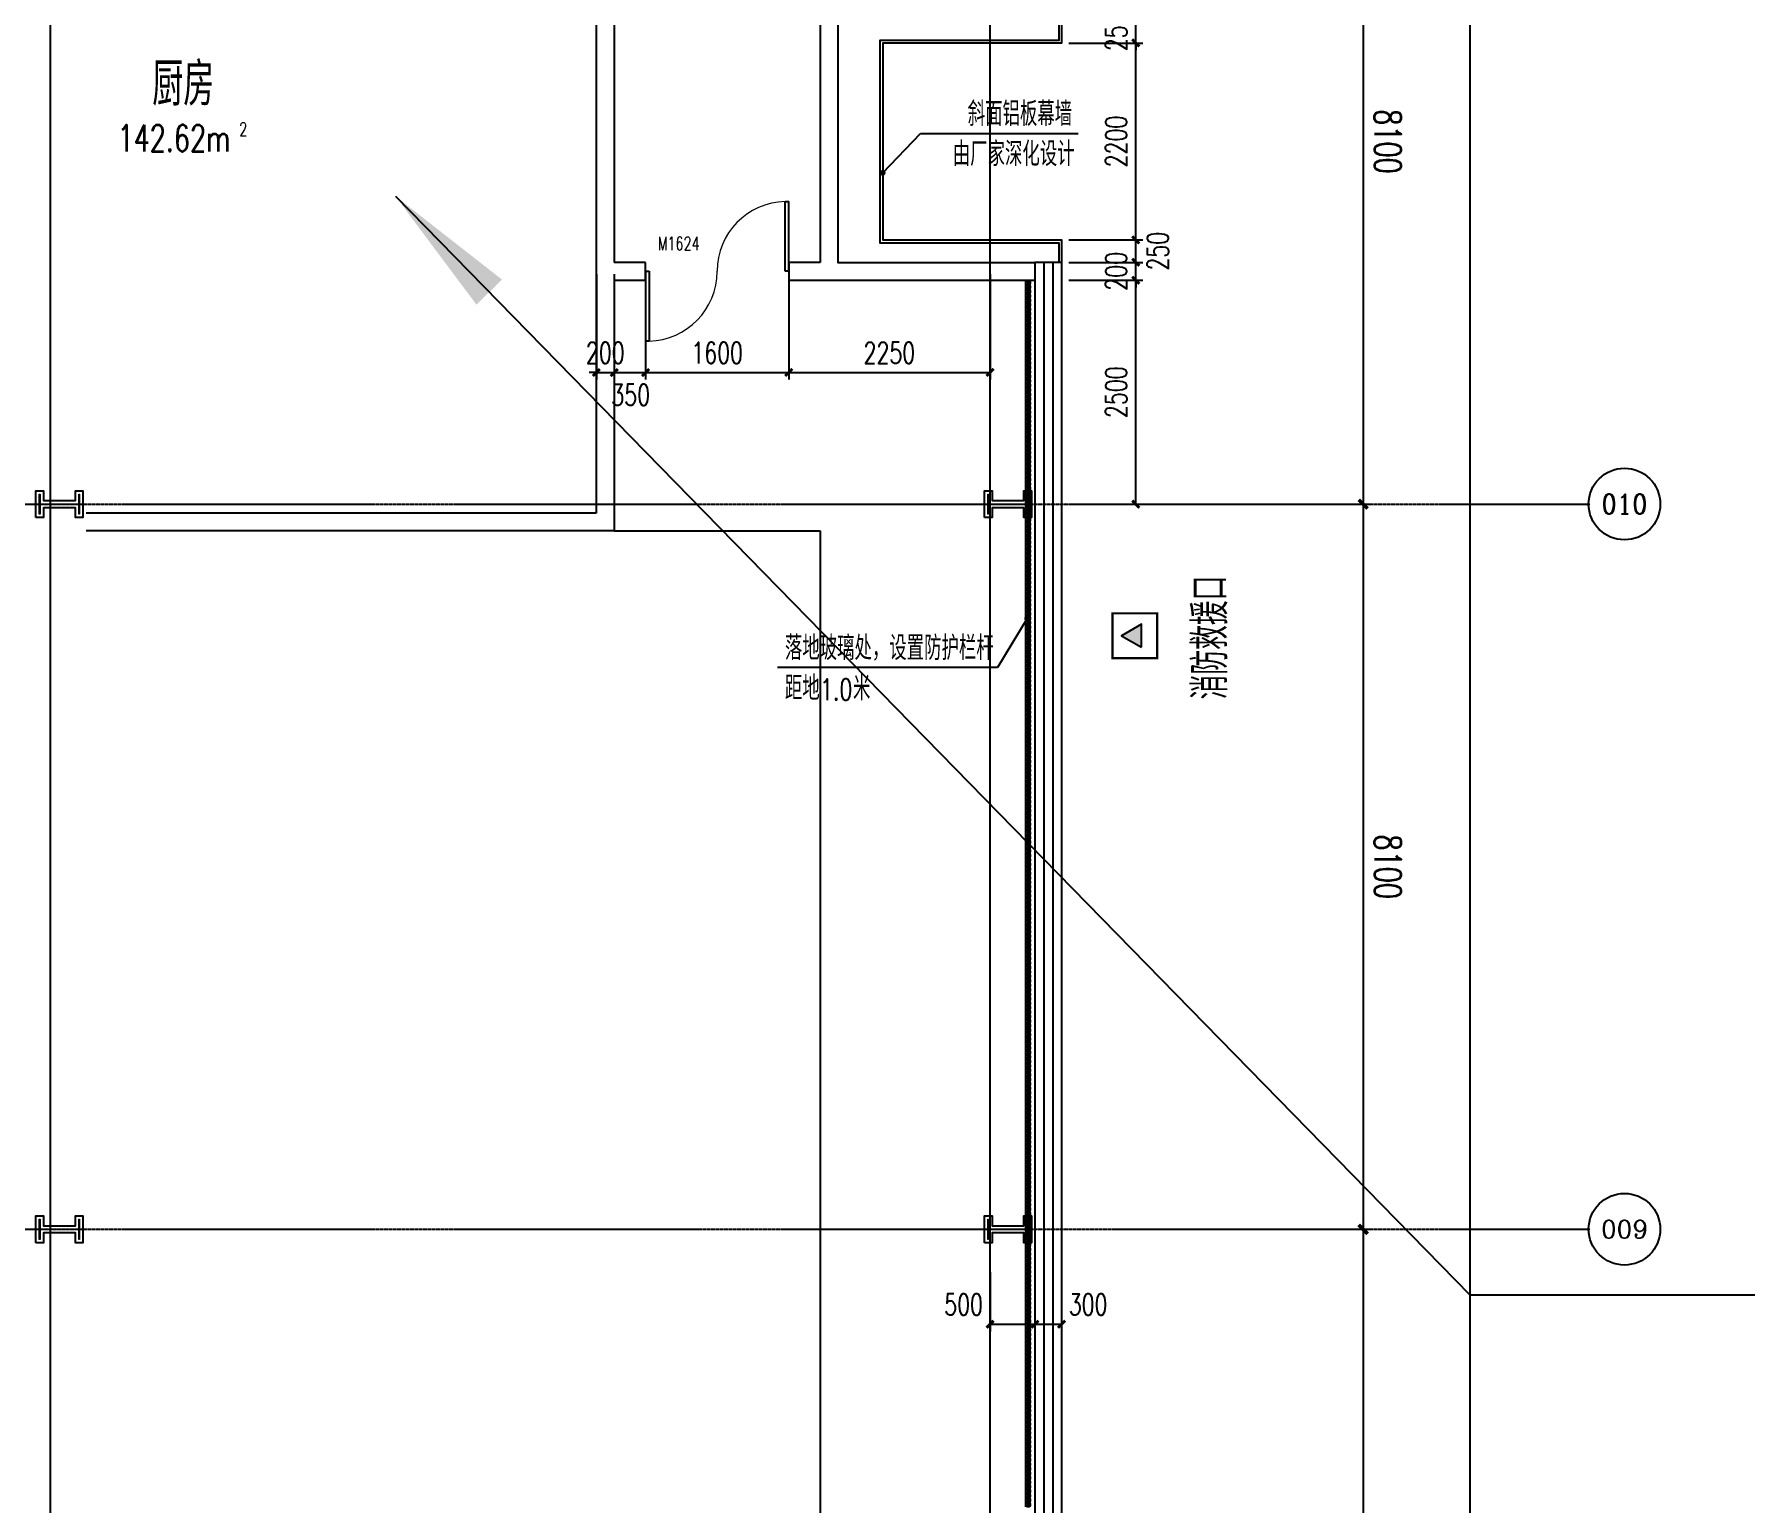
# Model space of a CAD drawing. Extents: x -954573 to 446329, y 489853 to 1226784.
# Drawn here: x -79535 to -60409, y 804455 to 820868 of the extents above; entities that cross this region are included whole.
import ezdxf
from ezdxf.enums import TextEntityAlignment as Align

# ---------------------------------------------------------------- set-up
doc = ezdxf.new("R2010")
doc.units = 0
doc.header["$LTSCALE"] = 10
doc.header["$MEASUREMENT"] = 0
doc.linetypes.add('10平面$0$DOTE', pattern=[2.42, 2, -0.2, 0.02, -0.2])
doc.linetypes.add('10平面$1$DASH', pattern=[0.35, 0.25, -0.1])
doc.layers.get('Defpoints').update_dxf_attribs({"color": 210})
for name, color, linetype in [('10平面$0$A-AXIS-D', 8, 'Continuous'), ('10平面$0$A-AXIS-DOTE', 8, '10平面$0$DOTE'), ('10平面$0$A-AXIS-DP', 8, 'Continuous'), ('10平面$0$A-AXIS-SYMB', 8, 'Continuous'), ('10平面$0$A-CURTAIN', 8, 'Continuous'), ('10平面$0$A-HATCH-2', 8, 'Continuous'), ('10平面$0$A-HRAIL', 8, 'Continuous'), ('10平面$0$A-TEXT', 8, 'Continuous'), ('10平面$0$A-WINDOW', 8, 'Continuous'), ('10平面$0$AS-COLN', 8, 'Continuous'), ('10平面$0$AS-WALL', 8, 'Continuous'), ('10平面$0$AS-结构边线层', 8, 'Continuous'), ('10平面$0$CURTWALL', 8, 'Continuous'), ('10平面$0$PUB_TEXT', 8, 'Continuous'), ('10平面$0$RP-N2-01$0$$0$A-WIND-J', 8, 'Continuous'), ('10平面$0$RP-N2-01$0$A-WIND-J', 8, 'Continuous'), ('10平面$0$建-房间', 8, 'Continuous'), ('10平面$0$建-门窗编号', 8, 'Continuous'), ('A-LIN-V', 9, 'Continuous'), ('建-引出', 3, 'Continuous')]:
    doc.layers.add(name, color=color, linetype=linetype)
doc.layers.add('10平面$0$S-col', color=2, linetype='Continuous', lineweight=0)
doc.styles.add('10平面$0$_TCH_AXIS', font='COMPLEX', dxfattribs={"bigfont": 'GBCBIG'})
doc.styles.add('10平面$0$_TCH_DIM', font='SIMPLEX', dxfattribs={"bigfont": 'GBCBIG'})
doc.styles.add('10平面$0$_TCH_DIM_T3', font='SIMPLEX', dxfattribs={"width": 0.705882, "bigfont": 'GBCBIG'})
doc.styles.add('10平面$0$A-AREA', font='SIMPLEX', dxfattribs={"bigfont": 'GBCBIG'})
doc.styles.add('10平面$0$A-DIM_T3', font='SIMPLEX', dxfattribs={"width": 0.705882, "bigfont": 'GBCBIG'})
doc.styles.add('10平面$0$A-WIN-LABEL', font='SIMPLEX', dxfattribs={"bigfont": 'GBCBIG'})
doc.dimstyles.new('10平面$0$_TCH_ARCH&&100', dxfattribs={"dimtxt": 297.5, "dimasz": 100, "dimexe": 100, "dimexo": 100, "dimgap": 126.25, "dimtad": 1, "dimdec": 0, "dimzin": 0, "dimdsep": 46, "dimtxsty": '10平面$0$_TCH_DIM_T3', "dimblk": '10平面$0$_ArchTick', "dimcen": 0.09, "dimclrt": 7, "dimazin": 2, "dimtfac": 1, "dimtdec": 0, "dimtix": 1, "dimtmove": 2, "dimatfit": 3, "dimfxl": 0, "dimtolj": 1, "dimtzin": 0, "dimarcsym": 0})
doc.dimstyles.new('10平面$0$_TCH_ARCH&&80', dxfattribs={"dimtxt": 238, "dimasz": 80, "dimexe": 80, "dimexo": 80, "dimgap": 101, "dimtad": 1, "dimdec": 0, "dimzin": 0, "dimdsep": 46, "dimtxsty": '10平面$0$_TCH_DIM_T3', "dimblk": '10平面$0$_ArchTick', "dimcen": 0.09, "dimclrt": 7, "dimazin": 2, "dimtfac": 1, "dimtdec": 0, "dimtix": 1, "dimtmove": 2, "dimatfit": 3, "dimfxl": 0, "dimtolj": 1, "dimtzin": 0, "dimarcsym": 0})
doc.dimstyles.new('10平面$0$A-DIM&&100', dxfattribs={"dimtxt": 297.5, "dimasz": 100, "dimexe": 100, "dimexo": 100, "dimgap": 126.25, "dimtad": 1, "dimdec": 0, "dimzin": 0, "dimdsep": 46, "dimtxsty": '10平面$0$A-DIM_T3', "dimblk": '10平面$0$_ArchTick', "dimcen": 0.09, "dimclrt": 7, "dimazin": 2, "dimtfac": 1, "dimtdec": 0, "dimtix": 1, "dimtmove": 2, "dimatfit": 3, "dimfxl": 0, "dimtolj": 1, "dimtzin": 0, "dimarcsym": 0})

# ---------------------------------------------------------------- blocks, each defined once
blk = doc.blocks.new('10平面$0$_ArchTick')
at = {"color": 0, "linetype": 'ByBlock', "const_width": 0.4}
blk.add_lwpolyline([(-0.5, -0.5), (0.5, 0.5)], dxfattribs=at)
blk = doc.blocks.new('*D3012')
at = {"layer": '10平面$0$A-AXIS-D', "color": 0, "lineweight": -2}
for p, q in [((155366, 18900), (156152, 18900)), ((156052, 18900), (156052, 10800)), ((155366, 10800), (156152, 10800))]:
    blk.add_line(p, q, dxfattribs=at)
at = {"layer": 'Defpoints', "color": 0}
for p in [(155266, 18900), (155266, 10800), (156052, 10800)]:
    blk.add_point(p, dxfattribs=at)
at = {"layer": '10平面$0$A-AXIS-D', "color": 0, "lineweight": -2, "xscale": 100, "yscale": 100, "zscale": 100}
for p, rotation in [((156052, 18900), 90), ((156052, 10800), 270)]:
    blk.add_blockref('10平面$0$_ArchTick', p, dxfattribs=dict(at, rotation=rotation))
at = {"layer": '10平面$0$A-AXIS-D', "color": 7, "insert": (156327, 14850), "char_height": 297.5, "attachment_point": 5, "rotation": 270, "style": '10平面$0$A-DIM_T3'}
blk.add_mtext('\\A1;8100', dxfattribs=at)
blk = doc.blocks.new('*D3013')
at = {"layer": '10平面$0$A-AXIS-D', "color": 0, "lineweight": -2}
for p, q in [((155366, 10800), (156152, 10800)), ((156052, 10800), (156052, 2700)), ((155366, 2700), (156152, 2700))]:
    blk.add_line(p, q, dxfattribs=at)
at = {"layer": 'Defpoints', "color": 0}
for p in [(155266, 10800), (155266, 2700), (156052, 2700)]:
    blk.add_point(p, dxfattribs=at)
at = {"layer": '10平面$0$A-AXIS-D', "color": 0, "lineweight": -2, "xscale": 100, "yscale": 100, "zscale": 100}
for p, rotation in [((156052, 10800), 90), ((156052, 2700), 270)]:
    blk.add_blockref('10平面$0$_ArchTick', p, dxfattribs=dict(at, rotation=rotation))
at = {"layer": '10平面$0$A-AXIS-D', "color": 7, "insert": (156327, 6750), "char_height": 297.5, "attachment_point": 5, "rotation": 270, "style": '10平面$0$A-DIM_T3'}
blk.add_mtext('\\A1;8100', dxfattribs=at)
blk = doc.blocks.new('*D3014')
at = {"layer": '10平面$0$A-AXIS-D', "color": 0, "lineweight": -2}
for p, q in [((155366, 2700), (156152, 2700)), ((156052, 2700), (156052, -5400)), ((155366, -5400), (156152, -5400))]:
    blk.add_line(p, q, dxfattribs=at)
at = {"layer": 'Defpoints', "color": 0}
for p in [(155266, 2700), (155266, -5400), (156052, -5400)]:
    blk.add_point(p, dxfattribs=at)
at = {"layer": '10平面$0$A-AXIS-D', "color": 0, "lineweight": -2, "xscale": 100, "yscale": 100, "zscale": 100}
for p, rotation in [((156052, 2700), 90), ((156052, -5400), 270)]:
    blk.add_blockref('10平面$0$_ArchTick', p, dxfattribs=dict(at, rotation=rotation))
at = {"layer": '10平面$0$A-AXIS-D', "color": 7, "insert": (156327, -1350), "char_height": 297.5, "attachment_point": 5, "rotation": 270, "style": '10平面$0$A-DIM_T3'}
blk.add_mtext('\\A1;8100', dxfattribs=at)
blk = doc.blocks.new('*D3047')
at = {"layer": '10平面$0$A-AXIS-D', "color": 0, "lineweight": -2}
for p, q in [((155366, 27700), (157342, 27700)), ((157242, 27700), (157242, -63700)), ((155366, -63700), (157342, -63700))]:
    blk.add_line(p, q, dxfattribs=at)
at = {"layer": 'Defpoints', "color": 0}
for p in [(155266, 27700), (155266, -63700), (157242, -63700)]:
    blk.add_point(p, dxfattribs=at)
at = {"layer": '10平面$0$A-AXIS-D', "color": 0, "lineweight": -2, "xscale": 100, "yscale": 100, "zscale": 100}
for p, rotation in [((157242, 27700), 90), ((157242, -63700), 270)]:
    blk.add_blockref('10平面$0$_ArchTick', p, dxfattribs=dict(at, rotation=rotation))
at = {"layer": '10平面$0$A-AXIS-D', "color": 7, "insert": (157517, -18000), "char_height": 297.5, "attachment_point": 5, "rotation": 270, "style": '10平面$0$_TCH_DIM_T3'}
blk.add_mtext('\\A1;91400', dxfattribs=at)
blk = doc.blocks.new('10平面$0$43243')
at = {"layer": '10平面$0$AS-结构边线层'}
blk.add_lwpolyline([(-83954, 741420), (-83954, 832020), (-83354, 832020), (-83354, 831920), (-82854, 831920), (-82854, 831720), (-80554, 831720), (-80554, 831920), (-80254, 831920), (-80254, 832220), (-68354, 832220), (-68354, 821020), (-70554, 821020), (-70554, 818320), (-68354, 818320), (-68354, 782920)], dxfattribs=at)
blk = doc.blocks.new('10平面$0$RP-N2-01$0$$0$xfjy')
at = {"layer": '10平面$0$RP-N2-01$0$$0$A-WIND-J'}
h = blk.add_hatch(color=256, dxfattribs=at)
h.dxf.hatch_style = 1
h.paths.add_polyline_path([(1141876, -26214), (1142135, -26214), (1142005, -25989)])
at = {"layer": '10平面$0$RP-N2-01$0$$0$A-WIND-J', "const_width": 25}
blk.add_lwpolyline([(1141755, -25889), (1141755, -26389), (1142255, -26389), (1142255, -25889)], close=True, dxfattribs=at)
at = {"layer": '10平面$0$RP-N2-01$0$$0$A-WIND-J'}
for points in [[(1141755, -26389), (1142255, -26389), (1142255, -25889), (1141755, -25889)], [(1141876, -26214), (1142135, -26214), (1142005, -25989)]]:
    blk.add_lwpolyline(points, close=True, dxfattribs=at)
blk = doc.blocks.new('10平面$0$RP-N2-01$0$xfjy')
at = {"layer": '10平面$0$RP-N2-01$0$$0$A-WIND-J'}
blk.add_blockref('10平面$0$RP-N2-01$0$$0$xfjy', (0, 0), dxfattribs=at)
blk = doc.blocks.new('10平面$0$1232')
at = {"layer": '10平面$0$RP-N2-01$0$A-WIND-J', "rotation": 90}
blk.add_blockref('10平面$0$RP-N2-01$0$xfjy', (-93375, -327855, 0), dxfattribs=at)
at = {"layer": '10平面$0$A-TEXT', "style": '10平面$0$_TCH_DIM'}
blk.add_text('消防救援口', height=384.1, rotation=90, dxfattribs=at).set_placement((-66203, 813439, 0))
blk = doc.blocks.new('*D3773')
at = {"layer": '10平面$0$A-AXIS-DP', "color": 0, "lineweight": -2}
for p, q in [((-68854, 807040), (-68854, 806380)), ((-68354, 807040), (-68354, 806380)), ((-68854, 806460), (-68354, 806460))]:
    blk.add_line(p, q, dxfattribs=at)
at = {"layer": 'Defpoints', "color": 0}
for p in [(-68854, 807120), (-68354, 807120), (-68354, 806460)]:
    blk.add_point(p, dxfattribs=at)
at = {"layer": '10平面$0$A-AXIS-DP', "color": 0, "lineweight": -2, "xscale": 80, "yscale": 80, "zscale": 80, "rotation": 180}
blk.add_blockref('10平面$0$_ArchTick', (-68854, 806460), dxfattribs=at)
at = {"layer": '10平面$0$A-AXIS-DP', "color": 0, "lineweight": -2, "xscale": 80, "yscale": 80, "zscale": 80}
blk.add_blockref('10平面$0$_ArchTick', (-68354, 806460), dxfattribs=at)
at = {"layer": '10平面$0$A-AXIS-DP', "color": 7, "insert": (-69150, 806680), "char_height": 238, "attachment_point": 5, "style": '10平面$0$_TCH_DIM_T3'}
blk.add_mtext('\\A1;500', dxfattribs=at)
blk = doc.blocks.new('*D3774')
at = {"layer": '10平面$0$A-AXIS-DP', "color": 0, "lineweight": -2}
for p, q in [((-68354, 807040), (-68354, 806380)), ((-68054, 807040), (-68054, 806380)), ((-68354, 806460), (-68054, 806460))]:
    blk.add_line(p, q, dxfattribs=at)
at = {"layer": 'Defpoints', "color": 0}
for p in [(-68354, 807120), (-68054, 807120), (-68054, 806460)]:
    blk.add_point(p, dxfattribs=at)
at = {"layer": '10平面$0$A-AXIS-DP', "color": 0, "lineweight": -2, "xscale": 80, "yscale": 80, "zscale": 80, "rotation": 180}
blk.add_blockref('10平面$0$_ArchTick', (-68354, 806460), dxfattribs=at)
at = {"layer": '10平面$0$A-AXIS-DP', "color": 0, "lineweight": -2, "xscale": 80, "yscale": 80, "zscale": 80}
blk.add_blockref('10平面$0$_ArchTick', (-68054, 806460), dxfattribs=at)
at = {"layer": '10平面$0$A-AXIS-DP', "color": 7, "insert": (-67758, 806680), "char_height": 238, "attachment_point": 5, "style": '10平面$0$_TCH_DIM_T3'}
blk.add_mtext('\\A1;300', dxfattribs=at)
blk = doc.blocks.new('*D3778')
at = {"layer": '10平面$0$A-AXIS-DP', "color": 0, "lineweight": -2}
for p, q in [((-73254, 818190), (-73254, 817010)), ((-73054, 818190), (-73054, 817010)), ((-73254, 817090), (-73334, 817090)), ((-73254, 817090), (-73054, 817090)), ((-73054, 817090), (-72974, 817090))]:
    blk.add_line(p, q, dxfattribs=at)
at = {"layer": 'Defpoints', "color": 0}
for p in [(-73254, 818270), (-73054, 818270), (-73054, 817090)]:
    blk.add_point(p, dxfattribs=at)
at = {"layer": '10平面$0$A-AXIS-DP', "color": 0, "lineweight": -2, "xscale": 80, "yscale": 80, "zscale": 80}
blk.add_blockref('10平面$0$_ArchTick', (-73254, 817090), dxfattribs=at)
at = {"layer": '10平面$0$A-AXIS-DP', "color": 0, "lineweight": -2, "xscale": 80, "yscale": 80, "zscale": 80, "rotation": 180}
blk.add_blockref('10平面$0$_ArchTick', (-73054, 817090), dxfattribs=at)
at = {"layer": '10平面$0$A-AXIS-DP', "color": 7, "insert": (-73154, 817310), "char_height": 238, "attachment_point": 5, "style": '10平面$0$_TCH_DIM_T3'}
blk.add_mtext('\\A1;200', dxfattribs=at)
blk = doc.blocks.new('*D3779')
at = {"layer": '10平面$0$A-AXIS-DP', "color": 0, "lineweight": -2}
for p, q in [((-73054, 818190), (-73054, 817010)), ((-72704, 818190), (-72704, 817010)), ((-73054, 817090), (-72704, 817090))]:
    blk.add_line(p, q, dxfattribs=at)
at = {"layer": 'Defpoints', "color": 0}
for p in [(-73054, 818270), (-72704, 818270), (-72704, 817090)]:
    blk.add_point(p, dxfattribs=at)
at = {"layer": '10平面$0$A-AXIS-DP', "color": 0, "lineweight": -2, "xscale": 80, "yscale": 80, "zscale": 80, "rotation": 180}
blk.add_blockref('10平面$0$_ArchTick', (-73054, 817090), dxfattribs=at)
at = {"layer": '10平面$0$A-AXIS-DP', "color": 0, "lineweight": -2, "xscale": 80, "yscale": 80, "zscale": 80}
blk.add_blockref('10平面$0$_ArchTick', (-72704, 817090), dxfattribs=at)
at = {"layer": '10平面$0$A-AXIS-DP', "color": 7, "insert": (-72870, 816840), "char_height": 238, "attachment_point": 5, "style": '10平面$0$_TCH_DIM_T3'}
blk.add_mtext('\\A1;350', dxfattribs=at)
blk = doc.blocks.new('*D3780')
at = {"layer": '10平面$0$A-AXIS-DP', "color": 0, "lineweight": -2}
for p, q in [((-72704, 818190), (-72704, 817010)), ((-71104, 818190), (-71104, 817010)), ((-72704, 817090), (-71104, 817090))]:
    blk.add_line(p, q, dxfattribs=at)
at = {"layer": 'Defpoints', "color": 0}
for p in [(-72704, 818270), (-71104, 818270), (-71104, 817090)]:
    blk.add_point(p, dxfattribs=at)
at = {"layer": '10平面$0$A-AXIS-DP', "color": 0, "lineweight": -2, "xscale": 80, "yscale": 80, "zscale": 80, "rotation": 180}
blk.add_blockref('10平面$0$_ArchTick', (-72704, 817090), dxfattribs=at)
at = {"layer": '10平面$0$A-AXIS-DP', "color": 0, "lineweight": -2, "xscale": 80, "yscale": 80, "zscale": 80}
blk.add_blockref('10平面$0$_ArchTick', (-71104, 817090), dxfattribs=at)
at = {"layer": '10平面$0$A-AXIS-DP', "color": 7, "insert": (-71904, 817310), "char_height": 238, "attachment_point": 5, "style": '10平面$0$_TCH_DIM_T3'}
blk.add_mtext('\\A1;1600', dxfattribs=at)
blk = doc.blocks.new('*D3781')
at = {"layer": '10平面$0$A-AXIS-DP', "color": 0, "lineweight": -2}
for p, q in [((-71104, 818190), (-71104, 817010)), ((-68854, 818190), (-68854, 817010)), ((-71104, 817090), (-68854, 817090))]:
    blk.add_line(p, q, dxfattribs=at)
at = {"layer": 'Defpoints', "color": 0}
for p in [(-71104, 818270), (-68854, 818270), (-68854, 817090)]:
    blk.add_point(p, dxfattribs=at)
at = {"layer": '10平面$0$A-AXIS-DP', "color": 0, "lineweight": -2, "xscale": 80, "yscale": 80, "zscale": 80, "rotation": 180}
blk.add_blockref('10平面$0$_ArchTick', (-71104, 817090), dxfattribs=at)
at = {"layer": '10平面$0$A-AXIS-DP', "color": 0, "lineweight": -2, "xscale": 80, "yscale": 80, "zscale": 80}
blk.add_blockref('10平面$0$_ArchTick', (-68854, 817090), dxfattribs=at)
at = {"layer": '10平面$0$A-AXIS-DP', "color": 7, "insert": (-69979, 817310), "char_height": 238, "attachment_point": 5, "style": '10平面$0$_TCH_DIM_T3'}
blk.add_mtext('\\A1;2250', dxfattribs=at)
blk = doc.blocks.new('*D3782')
at = {"layer": '10平面$0$A-AXIS-DP', "color": 0, "lineweight": -2}
for p, q in [((-67974, 818120), (-67146, 818120)), ((-67226, 815620), (-67226, 818120)), ((-67974, 815620), (-67146, 815620))]:
    blk.add_line(p, q, dxfattribs=at)
at = {"layer": 'Defpoints', "color": 0}
for p in [(-68054, 818120), (-67226, 818120), (-68054, 815620)]:
    blk.add_point(p, dxfattribs=at)
at = {"layer": '10平面$0$A-AXIS-DP', "color": 0, "lineweight": -2, "xscale": 80, "yscale": 80, "zscale": 80}
for p, rotation in [((-67226, 818120), 90), ((-67226, 815620), 270)]:
    blk.add_blockref('10平面$0$_ArchTick', p, dxfattribs=dict(at, rotation=rotation))
at = {"layer": '10平面$0$A-AXIS-DP', "color": 7, "insert": (-67446, 816870), "char_height": 238, "attachment_point": 5, "rotation": 90, "style": '10平面$0$_TCH_DIM_T3'}
blk.add_mtext('\\A1;2500', dxfattribs=at)
blk = doc.blocks.new('*D3783')
at = {"layer": '10平面$0$A-AXIS-DP', "color": 0, "lineweight": -2}
for p, q in [((-67974, 818320), (-67146, 818320)), ((-67226, 818320), (-67226, 818400)), ((-67226, 818120), (-67226, 818320)), ((-67974, 818120), (-67146, 818120)), ((-67226, 818120), (-67226, 818040))]:
    blk.add_line(p, q, dxfattribs=at)
at = {"layer": 'Defpoints', "color": 0}
for p in [(-68054, 818320), (-67226, 818320), (-68054, 818120)]:
    blk.add_point(p, dxfattribs=at)
at = {"layer": '10平面$0$A-AXIS-DP', "color": 0, "lineweight": -2, "xscale": 80, "yscale": 80, "zscale": 80}
for p, rotation in [((-67226, 818320), 270), ((-67226, 818120), 90)]:
    blk.add_blockref('10平面$0$_ArchTick', p, dxfattribs=dict(at, rotation=rotation))
at = {"layer": '10平面$0$A-AXIS-DP', "color": 7, "insert": (-67446, 818220), "char_height": 238, "attachment_point": 5, "rotation": 90, "style": '10平面$0$_TCH_DIM_T3'}
blk.add_mtext('\\A1;200', dxfattribs=at)
blk = doc.blocks.new('*D3784')
at = {"layer": '10平面$0$A-AXIS-DP', "color": 0, "lineweight": -2}
for p, q in [((-67974, 818570), (-67146, 818570)), ((-67226, 818320), (-67226, 818570)), ((-67974, 818320), (-67146, 818320))]:
    blk.add_line(p, q, dxfattribs=at)
at = {"layer": 'Defpoints', "color": 0}
for p in [(-68054, 818570), (-67226, 818570), (-68054, 818320)]:
    blk.add_point(p, dxfattribs=at)
at = {"layer": '10平面$0$A-AXIS-DP', "color": 0, "lineweight": -2, "xscale": 80, "yscale": 80, "zscale": 80}
for p, rotation in [((-67226, 818570), 90), ((-67226, 818320), 270)]:
    blk.add_blockref('10平面$0$_ArchTick', p, dxfattribs=dict(at, rotation=rotation))
at = {"layer": '10平面$0$A-AXIS-DP', "color": 7, "insert": (-66980, 818445), "char_height": 238, "attachment_point": 5, "rotation": 90, "style": '10平面$0$_TCH_DIM_T3'}
blk.add_mtext('\\A1;250', dxfattribs=at)
blk = doc.blocks.new('*D3785')
at = {"layer": '10平面$0$A-AXIS-DP', "color": 0, "lineweight": -2}
for p, q in [((-67974, 820770), (-67146, 820770)), ((-67226, 818570), (-67226, 820770)), ((-67974, 818570), (-67146, 818570))]:
    blk.add_line(p, q, dxfattribs=at)
at = {"layer": 'Defpoints', "color": 0}
for p in [(-68054, 820770), (-67226, 820770), (-68054, 818570)]:
    blk.add_point(p, dxfattribs=at)
at = {"layer": '10平面$0$A-AXIS-DP', "color": 0, "lineweight": -2, "xscale": 80, "yscale": 80, "zscale": 80}
for p, rotation in [((-67226, 820770), 90), ((-67226, 818570), 270)]:
    blk.add_blockref('10平面$0$_ArchTick', p, dxfattribs=dict(at, rotation=rotation))
at = {"layer": '10平面$0$A-AXIS-DP', "color": 7, "insert": (-67446, 819670), "char_height": 238, "attachment_point": 5, "rotation": 90, "style": '10平面$0$_TCH_DIM_T3'}
blk.add_mtext('\\A1;2200', dxfattribs=at)
blk = doc.blocks.new('*D3786')
at = {"layer": '10平面$0$A-AXIS-DP', "color": 0, "lineweight": -2}
for p, q in [((-67226, 821020), (-67226, 821100)), ((-67974, 821020), (-67146, 821020)), ((-67226, 820770), (-67226, 821020)), ((-67974, 820770), (-67146, 820770)), ((-67226, 820770), (-67226, 820690))]:
    blk.add_line(p, q, dxfattribs=at)
at = {"layer": 'Defpoints', "color": 0}
for p in [(-68054, 821020), (-67226, 821020), (-68054, 820770)]:
    blk.add_point(p, dxfattribs=at)
at = {"layer": '10平面$0$A-AXIS-DP', "color": 0, "lineweight": -2, "xscale": 80, "yscale": 80, "zscale": 80}
for p, rotation in [((-67226, 821020), 270), ((-67226, 820770), 90)]:
    blk.add_blockref('10平面$0$_ArchTick', p, dxfattribs=dict(at, rotation=rotation))
at = {"layer": '10平面$0$A-AXIS-DP', "color": 7, "insert": (-67446, 820895), "char_height": 238, "attachment_point": 5, "rotation": 90, "style": '10平面$0$_TCH_DIM_T3'}
blk.add_mtext('\\A1;250', dxfattribs=at)
blk = doc.blocks.new('10平面$0$$DorLib2D$00000015')
for p, q in [((0.475, 0), (0.475, 0.4875)), ((0.475, 0.4875), (0.5, 0.4875)), ((0.5, 0), (0.5, 0.4875)), ((-0.5, 0), (-0.5, -0.4875)), ((-0.5, 0), (-0.475, 0)), ((-0.475, 0), (-0.475, -0.4875)), ((0.5, 0), (0.475, 0)), ((-0.475, -0.4875), (-0.5, -0.4875))]:
    blk.add_line(p, q)
at = {"lineweight": 13}
for centre, start, end in [((0.4875, 0), 91.46928, 180), ((-0.4875, 0), 271.46928, 0)]:
    blk.add_arc(centre, 0.4875, start, end, dxfattribs=at)
blk = doc.blocks.new('10平面$0$99平面图例外参$0$$LinePat$圆环')
for points in [[(0, 150), (300, 150)], [(0, 0), (300, 0)], [(0, -150), (300, -150)]]:
    blk.add_lwpolyline(points)
at = {"color": 0}
blk.add_circle((150, 0), 150, dxfattribs=at)
blk = doc.blocks.new('10平面$0$_FZH')
at = {"layer": '10平面$0$A-HATCH-2'}
blk.add_lwpolyline([(-0.437, -0.25), (-0.437, 0.25), (-0.297, 0.25), (-0.297, 0.067), (0.298, 0.067), (0.298, 0.25), (0.438, 0.25), (0.438, -0.25), (0.298, -0.25), (0.298, -0.068), (-0.297, -0.068), (-0.297, -0.25)], close=True, dxfattribs=at)
at = {"layer": '10平面$0$S-col'}
blk.add_lwpolyline([(-0.375, -0.188), (-0.375, 0.187), (-0.36, 0.187), (-0.36, 0.005), (0.36, 0.005), (0.36, 0.187), (0.375, 0.187), (0.375, -0.188), (0.36, -0.188), (0.36, -0.005), (-0.36, -0.005), (-0.36, -0.188)], close=True, dxfattribs=at)
blk = doc.blocks.new('10平面$0$dote')
at = {"layer": '10平面$0$A-AXIS-D'}
for centre in [(158971.5, 10801.1), (158971.5, 2701.1)]:
    blk.add_circle(centre, 400, dxfattribs=at)
at = {"layer": '10平面$0$A-AXIS-DOTE'}
for p, q in [((141382.2, -69000), (141382.2, 36662.3)), ((151882.2, -69000), (151882.2, 36662.3)), ((134026.4, 10800), (158590, 10800)), ((134026.4, 2700), (158590, 2700))]:
    blk.add_line(p, q, dxfattribs=at)
at = {"layer": '10平面$0$PUB_TEXT', "style": '10平面$0$_TCH_AXIS'}
for s, height, p, p2 in [('010', 220.59, (158714.1, 10690.8), (159228.8, 10690.8)), ('009', 202.97, (158710.5, 2599.6), (159232.4, 2599.6))]:
    blk.add_text(s, height=height, dxfattribs=at).set_placement(p, p2, align=Align.FIT)
at = {"layer": '10平面$0$A-AXIS-D'}
for base, p1, p2, dimstyle, picture, middle in [((157241.9, -63700), (155265.8, 27700), (155265.8, -63700), '10平面$0$_TCH_ARCH&&100', '*D3047', (157516.9, -18000)), ((156052.2, 10800), (155265.8, 18900), (155265.8, 10800), '10平面$0$A-DIM&&100', '*D3012', (156327.2, 14850)), ((156052.2, 2700), (155265.8, 10800), (155265.8, 2700), '10平面$0$A-DIM&&100', '*D3013', (156327.2, 6750)), ((156052.2, -5400), (155265.8, 2700), (155265.8, -5400), '10平面$0$A-DIM&&100', '*D3014', (156327.2, -1350))]:
    dim = blk.add_linear_dim(base=base, p1=p1, p2=p2, angle=270, dimstyle=dimstyle, override={"dimgap": 0}, dxfattribs=at)
    dim.commit()
    dim.dimension.update_dxf_attribs({"geometry": picture, "text_midpoint": middle, "dimtype": 129, "text_rotation": 270})
blk = doc.blocks.new('10平面')
at = {"layer": '10平面$0$A-AXIS-SYMB'}
for p, q in [((-70054.2, 819320), (-69630, 819760)), ((-69630, 819760), (-67870, 819760)), ((-68439.4, 814342.5), (-68772.3, 813794)), ((-68772.3, 813794), (-71230.8, 813794))]:
    blk.add_line(p, q, dxfattribs=at)
at = {"layer": '10平面$0$A-AXIS-SYMB', "const_width": 32}
for points in [[(-70065.3, 819308.5, 1), (-70043.1, 819331.5, 1)], [(-68431, 814356.1, 1), (-68447.7, 814328.8, 1)]]:
    blk.add_lwpolyline(points, format="xyb", close=True, dxfattribs=at)
at = {"layer": '10平面$0$A-CURTAIN'}
for points in [[(-68084.2, 821020), (-68084.2, 820800), (-70084.2, 820800), (-70084.2, 818540), (-68084.2, 818540), (-68084.2, 818320)], [(-68054.2, 821020), (-68054.2, 820770), (-70054.2, 820770), (-70054.2, 818570), (-68054.2, 818570), (-68054.2, 818320)]]:
    blk.add_lwpolyline(points, dxfattribs=at)
at = {"layer": '10平面$0$AS-WALL'}
for p, q in [((-73054.2, 823820), (-73054.2, 818320)), ((-73254.2, 823620), (-73254.2, 818220)), ((-70754.2, 821220), (-70754.2, 818320)), ((-70554.2, 821020), (-70554.2, 818320)), ((-72704.2, 818320), (-73054.2, 818320)), ((-72704.2, 818120), (-72704.2, 818320)), ((-70754.2, 818320), (-71104.2, 818320)), ((-71104.2, 818320), (-71104.2, 818120)), ((-70554.2, 818320), (-68354.2, 818320)), ((-68354.2, 818320), (-68354.2, 818120)), ((-73254.2, 818220), (-73254.2, 815520)), ((-73054.2, 818120), (-73054.2, 815320)), ((-73054.2, 818120), (-72704.2, 818120)), ((-71104.2, 818120), (-70654.2, 818120)), ((-70654.2, 818120), (-68354.2, 818120)), ((-73254.2, 815520), (-78954.2, 815520)), ((-73054.2, 815320), (-78954.2, 815320))]:
    blk.add_line(p, q, dxfattribs=at)
at = {"layer": '10平面$0$AS-WALL', "linetype": '10平面$1$DASH', "ltscale": 2}
for p, q in [((-73054.2, 815320), (-70754.2, 815320)), ((-70754.2, 815320), (-70754.2, 793120))]:
    blk.add_line(p, q, dxfattribs=at)
at = {"layer": '10平面$0$CURTWALL'}
for p, q in [((-68354.2, 818320), (-68354.2, 783220)), ((-68054.2, 818320), (-68354.2, 818320)), ((-68254.2, 818320), (-68254.2, 783220)), ((-68154.2, 818320), (-68154.2, 783220)), ((-68054.2, 818320), (-68054.2, 783220))]:
    blk.add_line(p, q, dxfattribs=at)
blk.add_blockref('10平面$0$1232', (0, 0))
at = {"layer": '10平面$0$A-HRAIL', "xscale": 0.1666666667515915, "yscale": 0.1666666667515915, "zscale": 0.1666666667515915, "rotation": 89.99999999971723}
for p in [(-68429.2, 818070), (-68429.2, 818020), (-68429.2, 817970), (-68429.2, 817920), (-68429.2, 817870), (-68429.2, 817820), (-68429.2, 817770), (-68429.2, 817720), (-68429.2, 817670), (-68429.2, 817620), (-68429.2, 817570), (-68429.2, 817520), (-68429.2, 817470), (-68429.2, 817420), (-68429.2, 817370), (-68429.2, 817320), (-68429.2, 817270), (-68429.2, 817220), (-68429.2, 817170), (-68429.2, 817120), (-68429.2, 817070), (-68429.2, 817020), (-68429.2, 816970), (-68429.2, 816920), (-68429.2, 816870), (-68429.2, 816820), (-68429.2, 816770), (-68429.2, 816720), (-68429.2, 816670), (-68429.2, 816620), (-68429.2, 816570), (-68429.2, 816520), (-68429.2, 816470), (-68429.2, 816420), (-68429.2, 816370), (-68429.2, 816320), (-68429.2, 816270), (-68429.2, 816220), (-68429.2, 816170), (-68429.2, 816120), (-68429.2, 816070), (-68429.2, 816020), (-68429.2, 815970), (-68429.2, 815920), (-68429.2, 815870), (-68429.2, 815820), (-68429.2, 815770), (-68429.2, 815720), (-68429.2, 815670), (-68429.2, 815620), (-68429.2, 815570), (-68429.2, 815520), (-68429.2, 815470), (-68429.2, 815420), (-68429.2, 815370), (-68429.2, 815320), (-68429.2, 815270), (-68429.2, 815220), (-68429.2, 815170), (-68429.2, 815120), (-68429.2, 815070), (-68429.2, 815020), (-68429.2, 814970), (-68429.2, 814920), (-68429.2, 814870), (-68429.2, 814820), (-68429.2, 814770), (-68429.2, 814720), (-68429.2, 814670), (-68429.2, 814620), (-68429.2, 814570), (-68429.2, 814520), (-68429.2, 814470), (-68429.2, 814420), (-68429.2, 814370), (-68429.2, 814320), (-68429.2, 814270), (-68429.2, 814220), (-68429.2, 814170), (-68429.2, 814120), (-68429.2, 814070), (-68429.2, 814020), (-68429.2, 813970), (-68429.2, 813920), (-68429.2, 813870), (-68429.2, 813820), (-68429.2, 813770), (-68429.2, 813720), (-68429.2, 813670), (-68429.2, 813620), (-68429.2, 813570), (-68429.2, 813520), (-68429.2, 813470), (-68429.2, 813420), (-68429.2, 813370), (-68429.2, 813320), (-68429.2, 813270), (-68429.2, 813220), (-68429.2, 813170), (-68429.2, 813120), (-68429.2, 813070), (-68429.2, 813020), (-68429.2, 812970), (-68429.2, 812920), (-68429.2, 812870), (-68429.2, 812820), (-68429.2, 812770), (-68429.2, 812720), (-68429.2, 812670), (-68429.2, 812620), (-68429.2, 812570), (-68429.2, 812520), (-68429.2, 812470), (-68429.2, 812420), (-68429.2, 812370), (-68429.2, 812320), (-68429.2, 812270), (-68429.2, 812220), (-68429.2, 812170), (-68429.2, 812120), (-68429.2, 812070), (-68429.2, 812020), (-68429.2, 811970), (-68429.2, 811920), (-68429.2, 811870), (-68429.2, 811820), (-68429.2, 811770), (-68429.2, 811720), (-68429.2, 811670), (-68429.2, 811620), (-68429.2, 811570), (-68429.2, 811520), (-68429.2, 811470), (-68429.2, 811420), (-68429.2, 811370), (-68429.2, 811320), (-68429.2, 811270), (-68429.2, 811220), (-68429.2, 811170), (-68429.2, 811120), (-68429.2, 811070), (-68429.2, 811020), (-68429.2, 810970), (-68429.2, 810920), (-68429.2, 810870), (-68429.2, 810820), (-68429.2, 810770), (-68429.2, 810720), (-68429.2, 810670), (-68429.2, 810620), (-68429.2, 810570), (-68429.2, 810520), (-68429.2, 810470), (-68429.2, 810420), (-68429.2, 810370), (-68429.2, 810320), (-68429.2, 810270), (-68429.2, 810220), (-68429.2, 810170), (-68429.2, 810120), (-68429.2, 810070), (-68429.2, 810020), (-68429.2, 809970), (-68429.2, 809920), (-68429.2, 809870), (-68429.2, 809820), (-68429.2, 809770), (-68429.2, 809720), (-68429.2, 809670), (-68429.2, 809620), (-68429.2, 809570), (-68429.2, 809520), (-68429.2, 809470), (-68429.2, 809420), (-68429.2, 809370), (-68429.2, 809320), (-68429.2, 809270), (-68429.2, 809220), (-68429.2, 809170), (-68429.2, 809120), (-68429.2, 809070), (-68429.2, 809020), (-68429.2, 808970), (-68429.2, 808920), (-68429.2, 808870), (-68429.2, 808820), (-68429.2, 808770), (-68429.2, 808720), (-68429.2, 808670), (-68429.2, 808620), (-68429.2, 808570), (-68429.2, 808520), (-68429.2, 808470), (-68429.2, 808420), (-68429.2, 808370), (-68429.2, 808320), (-68429.2, 808270), (-68429.2, 808220), (-68429.2, 808170), (-68429.2, 808120), (-68429.2, 808070), (-68429.2, 808020), (-68429.2, 807970), (-68429.2, 807920), (-68429.2, 807870), (-68429.2, 807820), (-68429.2, 807770), (-68429.2, 807720), (-68429.2, 807670), (-68429.2, 807620), (-68429.2, 807570), (-68429.2, 807520), (-68429.2, 807470), (-68429.2, 807420), (-68429.2, 807370), (-68429.2, 807320), (-68429.2, 807270), (-68429.2, 807220), (-68429.2, 807170), (-68429.2, 807120), (-68429.2, 807070), (-68429.2, 807020), (-68429.2, 806970), (-68429.2, 806920), (-68429.2, 806870), (-68429.2, 806820), (-68429.2, 806770), (-68429.2, 806720), (-68429.2, 806670), (-68429.2, 806620), (-68429.2, 806570), (-68429.2, 806520), (-68429.2, 806470), (-68429.2, 806420), (-68429.2, 806370), (-68429.2, 806320), (-68429.2, 806270), (-68429.2, 806220), (-68429.2, 806170), (-68429.2, 806120), (-68429.2, 806070), (-68429.2, 806020), (-68429.2, 805970), (-68429.2, 805920), (-68429.2, 805870), (-68429.2, 805820), (-68429.2, 805770), (-68429.2, 805720), (-68429.2, 805670), (-68429.2, 805620), (-68429.2, 805570), (-68429.2, 805520), (-68429.2, 805470), (-68429.2, 805420), (-68429.2, 805370), (-68429.2, 805320), (-68429.2, 805270), (-68429.2, 805220), (-68429.2, 805170), (-68429.2, 805120), (-68429.2, 805070), (-68429.2, 805020), (-68429.2, 804970), (-68429.2, 804920), (-68429.2, 804870), (-68429.2, 804820), (-68429.2, 804770), (-68429.2, 804720), (-68429.2, 804670), (-68429.2, 804620), (-68429.2, 804570), (-68429.2, 804520), (-68429.2, 804470), (-68429.2, 804420)]:
    blk.add_blockref('10平面$0$99平面图例外参$0$$LinePat$圆环', p, dxfattribs=at)
at = {"layer": '10平面$0$A-WINDOW'}
blk.add_blockref('10平面$0$43243', (0, 0), dxfattribs=at)
ref = blk.add_blockref('10平面$0$$DorLib2D$00000015', (-71904.2, 818220), dxfattribs=dict(at, xscale=1600, yscale=1600, zscale=200, rotation=9.783979145472342e-08))
ref.add_attrib('A', 'M1624', (-72567.5, 818455.6), dxfattribs={"layer": '10平面$0$建-门窗编号', "height": 148.75, "rotation": 0, "style": '10平面$0$A-WIN-LABEL', "width": 0.705882})
at = {"layer": '10平面$0$AS-COLN', "color": 3}
for p, xscale, yscale, zscale in [((-79254.2, 815620), 599.9999715063022, 600.0000065823551, 600.0000065823551), ((-68654.2, 815620), 600.0000000001455, 600.0000000001455, 600.0000000001455)]:
    blk.add_blockref('10平面$0$_FZH', p, dxfattribs=dict(at, xscale=xscale, yscale=yscale, zscale=zscale))
at = {"layer": '10平面$0$AS-COLN'}
for p, xscale, yscale, zscale in [((-79254.2, 807520), 599.9999715063022, 600.0000065823551, 600.0000065823551), ((-68654.2, 807520), 600.0000000001455, 600.0000000001455, 600.0000000001455)]:
    blk.add_blockref('10平面$0$_FZH', p, dxfattribs=dict(at, xscale=xscale, yscale=yscale, zscale=zscale))
at = {"layer": '10平面$0$AS-WALL'}
blk.add_blockref('10平面$0$dote', (-220736.4, 804820), dxfattribs=at)
at = {"layer": '10平面$0$PUB_TEXT', "style": '10平面$0$_TCH_DIM'}
for s, height, p in [('斜面铝板幕墙', 270.07, (-69103.8, 819844)), ('由厂家深化设计', 270.07, (-69270.6, 819396)), ('落地玻璃处，设置防护栏杆', 270.071, (-71146.8, 813878)), ('距地', 270.07, (-71146.8, 813430)), ('米', 270.1, (-70385.6, 813430))]:
    blk.add_text(s, height=height, dxfattribs=at).set_placement(p)
at = {"layer": '10平面$0$PUB_TEXT', "style": '10平面$0$_TCH_DIM', "width": 0.705882}
blk.add_text('1.0', height=238, dxfattribs=at).set_placement((-70753.6, 813430))
at = {"layer": '10平面$0$建-房间', "style": '10平面$0$A-AREA'}
blk.add_text('厨房', height=482.27, dxfattribs=at).set_placement((-78217.1, 820070))
at = {"layer": '10平面$0$建-房间', "style": '10平面$0$A-AREA', "width": 0.705882}
for s, height, p in [('142.62m', 297.5, (-78605, 819558.1)), ('2', 148.8, (-77245, 819733.1))]:
    blk.add_text(s, height=height, dxfattribs=at).set_placement(p)
at = {"layer": '10平面$0$A-AXIS-DP'}
for p1, p2, distance, picture, middle in [((-68054.2, 820770), (-68054.2, 821020), -828.4, '*D3786', (-67445.8, 820895)), ((-68054.2, 818570), (-68054.2, 820770), -828.4, '*D3785', (-67445.8, 819670)), ((-68054.2, 818120), (-68054.2, 818320), -828.4, '*D3783', (-67445.8, 818220)), ((-73254.2, 818270), (-73054.2, 818270), -1180, '*D3778', (-73154.2, 817310)), ((-72704.2, 818270), (-71104.2, 818270), -1180, '*D3780', (-71904.2, 817310)), ((-71104.2, 818270), (-68854.2, 818270), -1180, '*D3781', (-69979.2, 817310)), ((-68054.2, 815620), (-68054.2, 818120), -828.4, '*D3782', (-67445.8, 816870))]:
    dim = blk.add_aligned_dim(p1=p1, p2=p2, distance=distance, dimstyle='10平面$0$_TCH_ARCH&&80', dxfattribs=at)
    dim.commit()
    dim.dimension.update_dxf_attribs({"geometry": picture, "text_midpoint": middle})
for base, p1, p2, angle, picture, middle in [((-67225.8, 818570), (-68054.2, 818320), (-68054.2, 818570), 90, '*D3784', (-66980, 818445)), ((-72704.2, 817090), (-73054.2, 818270), (-72704.2, 818270), 0, '*D3779', (-72870, 816840)), ((-68354.2, 806460), (-68854.2, 807120), (-68354.2, 807120), 360, '*D3773', (-69150.2, 806680)), ((-68054.2, 806460), (-68354.2, 807120), (-68054.2, 807120), 360, '*D3774', (-67758.2, 806680))]:
    dim = blk.add_linear_dim(base=base, p1=p1, p2=p2, angle=angle, dimstyle='10平面$0$_TCH_ARCH&&80', dxfattribs=at)
    dim.commit()
    dim.dimension.update_dxf_attribs({"geometry": picture, "text_midpoint": middle, "dimtype": 129})

msp = doc.modelspace()

# ---------------------------------------------------------------- block references
at = {"layer": 'A-LIN-V'}
msp.add_blockref('10平面', (0, 0), dxfattribs=at)

# ---------------------------------------------------------------- next in the draw order: hatches: boundary and pattern name
at = {"layer": '建-引出'}
msp.add_hatch(color=256, dxfattribs=at).paths.add_polyline_path([(-75500, 819060), (-74593.9, 817848), (-74308, 818127.7)], flags=17)

# ---------------------------------------------------------------- next in the draw order: linework, layer by layer
for p, q in [((-75500, 819060), (-63494.5, 806790)), ((-63494.5, 806790), (-26134.5, 806790))]:
    msp.add_line(p, q, dxfattribs=at)

doc.saveas('drawing.dxf')
